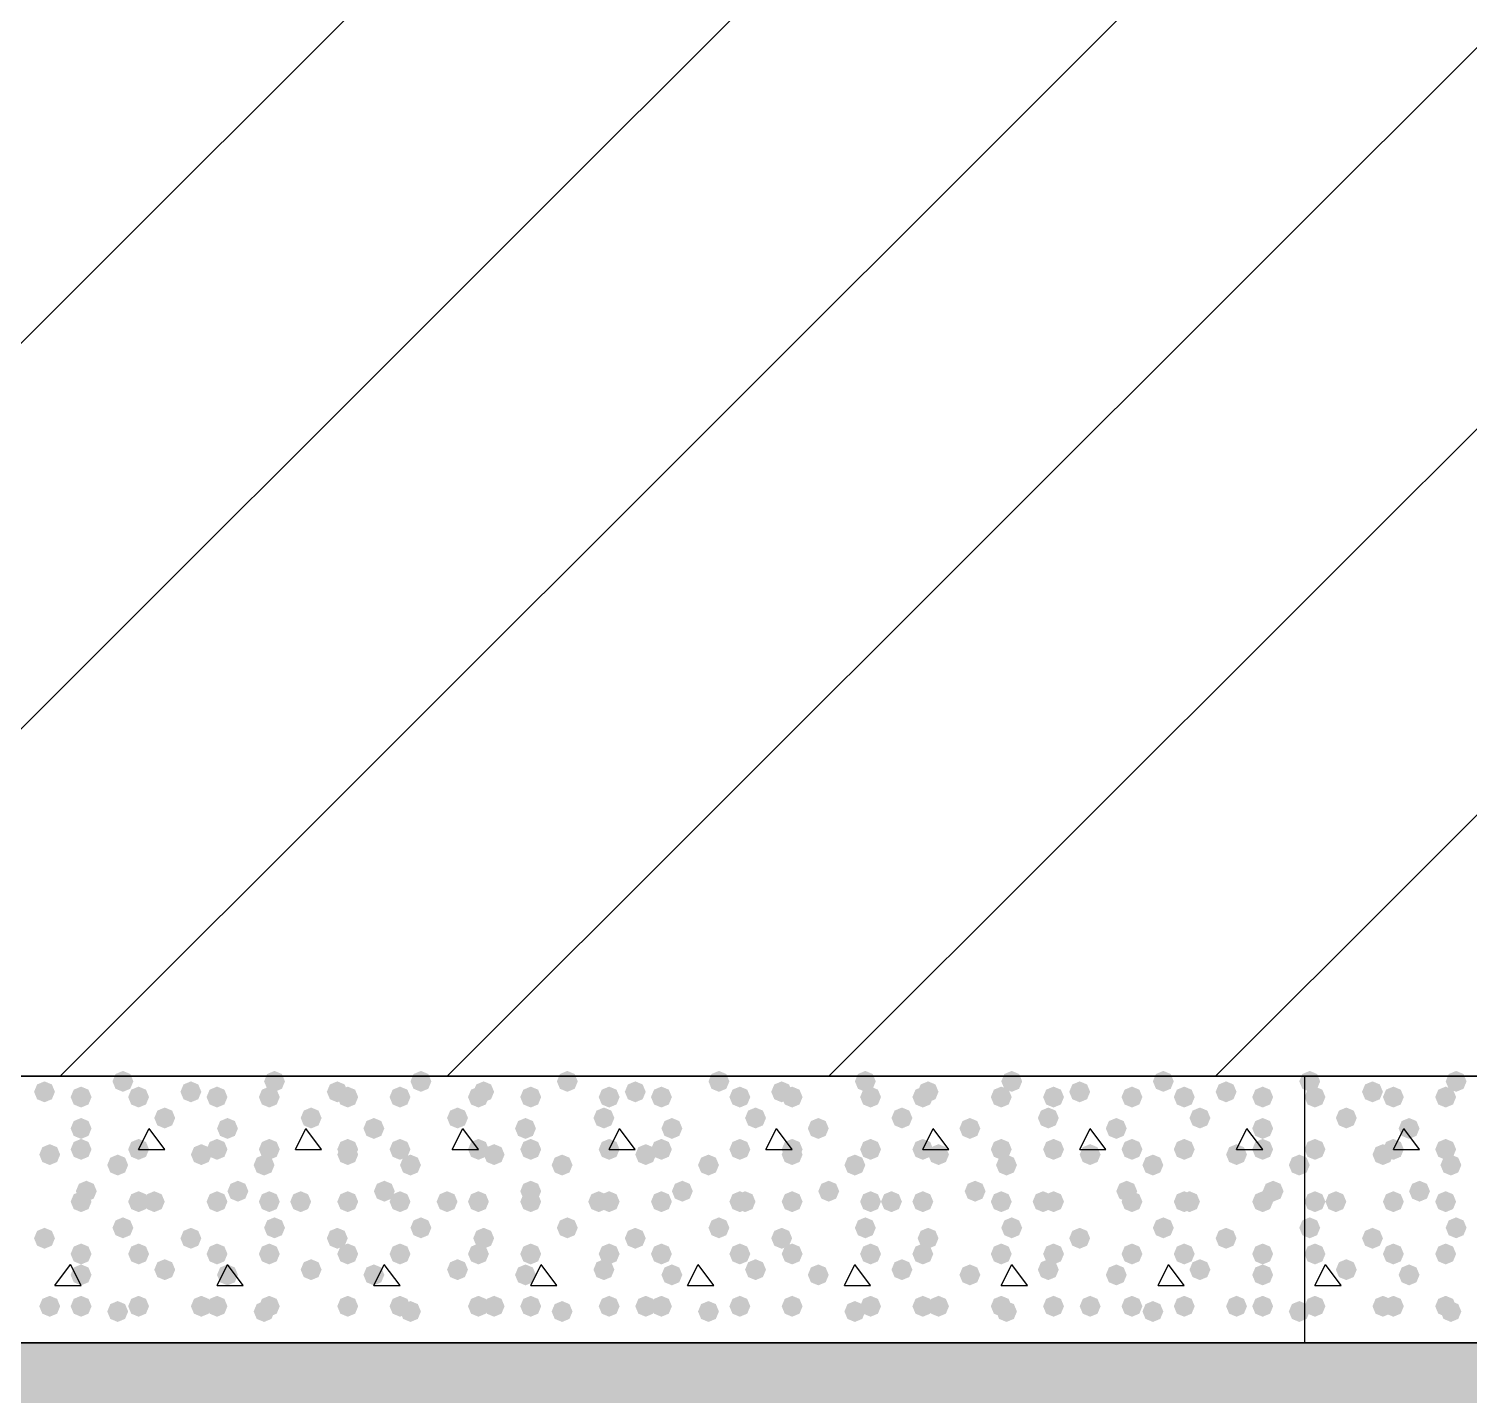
# Model space of a CAD drawing. Header units: millimetres. Extents: x 0 to 420, y 0 to 297.
# Drawn here: x 183.51 to 195.18, y 177.5 to 188.56 of the extents above; entities that cross this region are included whole.
import ezdxf

# ---------------------------------------------------------------- set-up
doc = ezdxf.new("R2010")
doc.units = ezdxf.units.MM
doc.layers.get('0').update_dxf_attribs({"linetype": 'CONTINUOUS'})

msp = doc.modelspace()

# ---------------------------------------------------------------- hatches: boundary and pattern name
at = {"true_color": 0x000008}
for points in [[(184.361667, 180.043667), (184.336796, 179.983871), (184.277, 179.959), (184.217204, 179.983871), (184.192333, 180.043667), (184.217204, 180.103462), (184.277, 180.128333), (184.336796, 180.103463)], [(185.589333, 180.043667), (185.564462, 179.983871), (185.504667, 179.959), (185.444871, 179.983871), (185.42, 180.043667), (185.444871, 180.103462), (185.504667, 180.128333), (185.564462, 180.103463)], [(186.774667, 180.043667), (186.749796, 179.983871), (186.69, 179.959), (186.630204, 179.983871), (186.605333, 180.043667), (186.630204, 180.103462), (186.69, 180.128333), (186.749796, 180.103463)], [(187.96, 180.043667), (187.935129, 179.983871), (187.875333, 179.959), (187.815538, 179.983871), (187.790667, 180.043667), (187.815537, 180.103462), (187.875333, 180.128333), (187.935129, 180.103463)], [(189.187667, 180.043667), (189.162796, 179.983871), (189.103, 179.959), (189.043204, 179.983871), (189.018333, 180.043667), (189.043204, 180.103462), (189.103, 180.128333), (189.162796, 180.103463)], [(190.373, 180.043667), (190.348129, 179.983871), (190.288333, 179.959), (190.228538, 179.983871), (190.203667, 180.043667), (190.228537, 180.103462), (190.288333, 180.128333), (190.348129, 180.103463)], [(191.558333, 180.043667), (191.533462, 179.983871), (191.473667, 179.959), (191.413871, 179.983871), (191.389, 180.043667), (191.413871, 180.103462), (191.473667, 180.128333), (191.533462, 180.103463)], [(192.786, 180.043667), (192.761129, 179.983871), (192.701333, 179.959), (192.641538, 179.983871), (192.616667, 180.043667), (192.641537, 180.103462), (192.701333, 180.128333), (192.761129, 180.103463)], [(183.726667, 179.959), (183.701796, 179.899204), (183.642, 179.874333), (183.582204, 179.899204), (183.557333, 179.959), (183.582204, 180.018796), (183.642, 180.043667), (183.701796, 180.018796)], [(184.023, 179.916667), (183.998129, 179.856871), (183.938333, 179.832), (183.878537, 179.856871), (183.853667, 179.916667), (183.878537, 179.976462), (183.938333, 180.001333), (183.998129, 179.976463)], [(184.488667, 179.916667), (184.463796, 179.856871), (184.404, 179.832), (184.344204, 179.856871), (184.319333, 179.916667), (184.344204, 179.976462), (184.404, 180.001333), (184.463796, 179.976463)], [(184.912, 179.959), (184.887129, 179.899204), (184.827333, 179.874333), (184.767538, 179.899204), (184.742667, 179.959), (184.767537, 180.018796), (184.827333, 180.043667), (184.887129, 180.018796)], [(185.123667, 179.916667), (185.098796, 179.856871), (185.039, 179.832), (184.979204, 179.856871), (184.954333, 179.916667), (184.979204, 179.976462), (185.039, 180.001333), (185.098796, 179.976463)], [(185.547, 179.916667), (185.522129, 179.856871), (185.462333, 179.832), (185.402537, 179.856871), (185.377667, 179.916667), (185.402537, 179.976462), (185.462333, 180.001333), (185.522129, 179.976463)], [(186.097333, 179.959), (186.072462, 179.899204), (186.012667, 179.874333), (185.952871, 179.899204), (185.928, 179.959), (185.952871, 180.018796), (186.012667, 180.043667), (186.072462, 180.018796)], [(186.182, 179.916667), (186.157129, 179.856871), (186.097333, 179.832), (186.037537, 179.856871), (186.012667, 179.916667), (186.037537, 179.976462), (186.097333, 180.001333), (186.157129, 179.976463)], [(186.605333, 179.916667), (186.580462, 179.856871), (186.520667, 179.832), (186.460871, 179.856871), (186.436, 179.916667), (186.460871, 179.976462), (186.520667, 180.001333), (186.580462, 179.976463)], [(187.240333, 179.916667), (187.215462, 179.856871), (187.155667, 179.832), (187.095871, 179.856871), (187.071, 179.916667), (187.095871, 179.976462), (187.155667, 180.001333), (187.215462, 179.976463)], [(187.282667, 179.959), (187.257796, 179.899204), (187.198, 179.874333), (187.138204, 179.899204), (187.113333, 179.959), (187.138204, 180.018796), (187.198, 180.043667), (187.257796, 180.018796)], [(187.663667, 179.916667), (187.638796, 179.856871), (187.579, 179.832), (187.519204, 179.856871), (187.494333, 179.916667), (187.519204, 179.976462), (187.579, 180.001333), (187.638796, 179.976463)], [(188.298667, 179.916667), (188.273796, 179.856871), (188.214, 179.832), (188.154204, 179.856871), (188.129333, 179.916667), (188.154204, 179.976462), (188.214, 180.001333), (188.273796, 179.976463)], [(188.510333, 179.959), (188.485462, 179.899204), (188.425667, 179.874333), (188.365871, 179.899204), (188.341, 179.959), (188.365871, 180.018796), (188.425667, 180.043667), (188.485462, 180.018796)], [(188.722, 179.916667), (188.697129, 179.856871), (188.637333, 179.832), (188.577538, 179.856871), (188.552667, 179.916667), (188.577537, 179.976462), (188.637333, 180.001333), (188.697129, 179.976463)], [(189.357, 179.916667), (189.332129, 179.856871), (189.272333, 179.832), (189.212538, 179.856871), (189.187667, 179.916667), (189.212537, 179.976462), (189.272333, 180.001333), (189.332129, 179.976463)], [(189.695667, 179.959), (189.670796, 179.899204), (189.611, 179.874333), (189.551204, 179.899204), (189.526333, 179.959), (189.551204, 180.018796), (189.611, 180.043667), (189.670796, 180.018796)], [(189.780333, 179.916667), (189.755462, 179.856871), (189.695667, 179.832), (189.635871, 179.856871), (189.611, 179.916667), (189.635871, 179.976462), (189.695667, 180.001333), (189.755462, 179.976463)], [(190.415333, 179.916667), (190.390462, 179.856871), (190.330667, 179.832), (190.270871, 179.856871), (190.246, 179.916667), (190.270871, 179.976462), (190.330667, 180.001333), (190.390462, 179.976463)], [(190.838667, 179.916667), (190.813796, 179.856871), (190.754, 179.832), (190.694204, 179.856871), (190.669333, 179.916667), (190.694204, 179.976462), (190.754, 180.001333), (190.813796, 179.976463)], [(190.881, 179.959), (190.856129, 179.899204), (190.796333, 179.874333), (190.736538, 179.899204), (190.711667, 179.959), (190.736537, 180.018796), (190.796333, 180.043667), (190.856129, 180.018796)], [(191.473667, 179.916667), (191.448796, 179.856871), (191.389, 179.832), (191.329204, 179.856871), (191.304333, 179.916667), (191.329204, 179.976462), (191.389, 180.001333), (191.448796, 179.976463)], [(191.897, 179.916667), (191.872129, 179.856871), (191.812333, 179.832), (191.752537, 179.856871), (191.727667, 179.916667), (191.752537, 179.976462), (191.812333, 180.001333), (191.872129, 179.976463)], [(192.108667, 179.959), (192.083796, 179.899204), (192.024, 179.874333), (191.964204, 179.899204), (191.939333, 179.959), (191.964204, 180.018796), (192.024, 180.043667), (192.083796, 180.018796)], [(192.532, 179.916667), (192.507129, 179.856871), (192.447333, 179.832), (192.387538, 179.856871), (192.362667, 179.916667), (192.387537, 179.976462), (192.447333, 180.001333), (192.507129, 179.976463)], [(192.955333, 179.916667), (192.930462, 179.856871), (192.870667, 179.832), (192.810871, 179.856871), (192.786, 179.916667), (192.810871, 179.976462), (192.870667, 180.001333), (192.930462, 179.976463)], [(193.294, 179.959), (193.269129, 179.899204), (193.209333, 179.874333), (193.149538, 179.899204), (193.124667, 179.959), (193.149537, 180.018796), (193.209333, 180.043667), (193.269129, 180.018796)], [(193.590333, 179.916667), (193.565462, 179.856871), (193.505667, 179.832), (193.445871, 179.856871), (193.421, 179.916667), (193.445871, 179.976462), (193.505667, 180.001333), (193.565462, 179.976463)], [(184.023, 179.662667), (183.998129, 179.602871), (183.938333, 179.578), (183.878537, 179.602871), (183.853667, 179.662667), (183.878537, 179.722462), (183.938333, 179.747333), (183.998129, 179.722463)], [(184.700333, 179.747333), (184.675462, 179.687537), (184.615667, 179.662667), (184.555871, 179.687537), (184.531, 179.747333), (184.555871, 179.807129), (184.615667, 179.832), (184.675462, 179.807129)], [(185.208333, 179.662667), (185.183462, 179.602871), (185.123667, 179.578), (185.063871, 179.602871), (185.039, 179.662667), (185.063871, 179.722462), (185.123667, 179.747333), (185.183462, 179.722463)], [(185.885667, 179.747333), (185.860796, 179.687537), (185.801, 179.662667), (185.741204, 179.687537), (185.716333, 179.747333), (185.741204, 179.807129), (185.801, 179.832), (185.860796, 179.807129)], [(186.393667, 179.662667), (186.368796, 179.602871), (186.309, 179.578), (186.249204, 179.602871), (186.224333, 179.662667), (186.249204, 179.722462), (186.309, 179.747333), (186.368796, 179.722463)], [(187.071, 179.747333), (187.046129, 179.687537), (186.986333, 179.662667), (186.926538, 179.687537), (186.901667, 179.747333), (186.926537, 179.807129), (186.986333, 179.832), (187.046129, 179.807129)], [(187.621333, 179.662667), (187.596462, 179.602871), (187.536667, 179.578), (187.476871, 179.602871), (187.452, 179.662667), (187.476871, 179.722462), (187.536667, 179.747333), (187.596462, 179.722463)], [(188.256333, 179.747333), (188.231462, 179.687537), (188.171667, 179.662667), (188.111871, 179.687537), (188.087, 179.747333), (188.111871, 179.807129), (188.171667, 179.832), (188.231462, 179.807129)], [(188.806667, 179.662667), (188.781796, 179.602871), (188.722, 179.578), (188.662204, 179.602871), (188.637333, 179.662667), (188.662204, 179.722462), (188.722, 179.747333), (188.781796, 179.722463)], [(189.484, 179.747333), (189.459129, 179.687537), (189.399333, 179.662667), (189.339538, 179.687537), (189.314667, 179.747333), (189.339537, 179.807129), (189.399333, 179.832), (189.459129, 179.807129)], [(189.992, 179.662667), (189.967129, 179.602871), (189.907333, 179.578), (189.847537, 179.602871), (189.822667, 179.662667), (189.847537, 179.722462), (189.907333, 179.747333), (189.967129, 179.722463)], [(190.669333, 179.747333), (190.644463, 179.687537), (190.584667, 179.662667), (190.524871, 179.687537), (190.5, 179.747333), (190.524871, 179.807129), (190.584667, 179.832), (190.644462, 179.807129)], [(191.219667, 179.662667), (191.194796, 179.602871), (191.135, 179.578), (191.075204, 179.602871), (191.050333, 179.662667), (191.075204, 179.722462), (191.135, 179.747333), (191.194796, 179.722463)], [(191.854667, 179.747333), (191.829796, 179.687537), (191.77, 179.662667), (191.710204, 179.687537), (191.685333, 179.747333), (191.710204, 179.807129), (191.77, 179.832), (191.829796, 179.807129)], [(192.405, 179.662667), (192.380129, 179.602871), (192.320333, 179.578), (192.260538, 179.602871), (192.235667, 179.662667), (192.260537, 179.722462), (192.320333, 179.747333), (192.380129, 179.722463)], [(193.082333, 179.747333), (193.057462, 179.687537), (192.997667, 179.662667), (192.937871, 179.687537), (192.913, 179.747333), (192.937871, 179.807129), (192.997667, 179.832), (193.057462, 179.807129)], [(193.590333, 179.662667), (193.565462, 179.602871), (193.505667, 179.578), (193.445871, 179.602871), (193.421, 179.662667), (193.445871, 179.722462), (193.505667, 179.747333), (193.565462, 179.722463)], [(183.769, 179.451), (183.744129, 179.391204), (183.684333, 179.366333), (183.624538, 179.391204), (183.599667, 179.451), (183.624537, 179.510796), (183.684333, 179.535667), (183.744129, 179.510796)], [(184.023, 179.493333), (183.998129, 179.433538), (183.938333, 179.408667), (183.878537, 179.433538), (183.853667, 179.493333), (183.878537, 179.553129), (183.938333, 179.578), (183.998129, 179.553129)], [(184.488667, 179.493333), (184.463796, 179.433538), (184.404, 179.408667), (184.344204, 179.433538), (184.319333, 179.493333), (184.344204, 179.553129), (184.404, 179.578), (184.463796, 179.553129)], [(184.996667, 179.451), (184.971796, 179.391204), (184.912, 179.366333), (184.852204, 179.391204), (184.827333, 179.451), (184.852204, 179.510796), (184.912, 179.535667), (184.971796, 179.510796)], [(185.123667, 179.493333), (185.098796, 179.433538), (185.039, 179.408667), (184.979204, 179.433538), (184.954333, 179.493333), (184.979204, 179.553129), (185.039, 179.578), (185.098796, 179.553129)], [(185.547, 179.493333), (185.522129, 179.433538), (185.462333, 179.408667), (185.402537, 179.433538), (185.377667, 179.493333), (185.402537, 179.553129), (185.462333, 179.578), (185.522129, 179.553129)], [(186.182, 179.493333), (186.157129, 179.433538), (186.097333, 179.408667), (186.037537, 179.433538), (186.012667, 179.493333), (186.037537, 179.553129), (186.097333, 179.578), (186.157129, 179.553129)], [(186.182, 179.451), (186.157129, 179.391204), (186.097333, 179.366333), (186.037537, 179.391204), (186.012667, 179.451), (186.037537, 179.510796), (186.097333, 179.535667), (186.157129, 179.510796)], [(186.605333, 179.493333), (186.580462, 179.433538), (186.520667, 179.408667), (186.460871, 179.433538), (186.436, 179.493333), (186.460871, 179.553129), (186.520667, 179.578), (186.580462, 179.553129)], [(187.240333, 179.493333), (187.215462, 179.433538), (187.155667, 179.408667), (187.095871, 179.433538), (187.071, 179.493333), (187.095871, 179.553129), (187.155667, 179.578), (187.215462, 179.553129)], [(187.367333, 179.451), (187.342462, 179.391204), (187.282667, 179.366333), (187.222871, 179.391204), (187.198, 179.451), (187.222871, 179.510796), (187.282667, 179.535667), (187.342462, 179.510796)], [(187.663667, 179.493333), (187.638796, 179.433538), (187.579, 179.408667), (187.519204, 179.433538), (187.494333, 179.493333), (187.519204, 179.553129), (187.579, 179.578), (187.638796, 179.553129)], [(188.298667, 179.493333), (188.273796, 179.433538), (188.214, 179.408667), (188.154204, 179.433538), (188.129333, 179.493333), (188.154204, 179.553129), (188.214, 179.578), (188.273796, 179.553129)], [(188.595, 179.451), (188.570129, 179.391204), (188.510333, 179.366333), (188.450538, 179.391204), (188.425667, 179.451), (188.450537, 179.510796), (188.510333, 179.535667), (188.570129, 179.510796)], [(188.722, 179.493333), (188.697129, 179.433538), (188.637333, 179.408667), (188.577538, 179.433538), (188.552667, 179.493333), (188.577537, 179.553129), (188.637333, 179.578), (188.697129, 179.553129)], [(189.357, 179.493333), (189.332129, 179.433538), (189.272333, 179.408667), (189.212538, 179.433538), (189.187667, 179.493333), (189.212537, 179.553129), (189.272333, 179.578), (189.332129, 179.553129)], [(189.780333, 179.493333), (189.755462, 179.433538), (189.695667, 179.408667), (189.635871, 179.433538), (189.611, 179.493333), (189.635871, 179.553129), (189.695667, 179.578), (189.755462, 179.553129)], [(189.780333, 179.451), (189.755462, 179.391204), (189.695667, 179.366333), (189.635871, 179.391204), (189.611, 179.451), (189.635871, 179.510796), (189.695667, 179.535667), (189.755462, 179.510796)], [(190.415333, 179.493333), (190.390462, 179.433538), (190.330667, 179.408667), (190.270871, 179.433538), (190.246, 179.493333), (190.270871, 179.553129), (190.330667, 179.578), (190.390462, 179.553129)], [(190.838667, 179.493333), (190.813796, 179.433538), (190.754, 179.408667), (190.694204, 179.433538), (190.669333, 179.493333), (190.694204, 179.553129), (190.754, 179.578), (190.813796, 179.553129)], [(190.965667, 179.451), (190.940796, 179.391204), (190.881, 179.366333), (190.821204, 179.391204), (190.796333, 179.451), (190.821204, 179.510796), (190.881, 179.535667), (190.940796, 179.510796)], [(191.473667, 179.493333), (191.448796, 179.433538), (191.389, 179.408667), (191.329204, 179.433538), (191.304333, 179.493333), (191.329204, 179.553129), (191.389, 179.578), (191.448796, 179.553129)], [(191.897, 179.493333), (191.872129, 179.433538), (191.812333, 179.408667), (191.752537, 179.433538), (191.727667, 179.493333), (191.752537, 179.553129), (191.812333, 179.578), (191.872129, 179.553129)], [(192.193333, 179.451), (192.168462, 179.391204), (192.108667, 179.366333), (192.048871, 179.391204), (192.024, 179.451), (192.048871, 179.510796), (192.108667, 179.535667), (192.168462, 179.510796)], [(192.532, 179.493333), (192.507129, 179.433538), (192.447333, 179.408667), (192.387538, 179.433538), (192.362667, 179.493333), (192.387537, 179.553129), (192.447333, 179.578), (192.507129, 179.553129)], [(192.955333, 179.493333), (192.930462, 179.433538), (192.870667, 179.408667), (192.810871, 179.433538), (192.786, 179.493333), (192.810871, 179.553129), (192.870667, 179.578), (192.930462, 179.553129)], [(193.378667, 179.451), (193.353796, 179.391204), (193.294, 179.366333), (193.234204, 179.391204), (193.209333, 179.451), (193.234204, 179.510796), (193.294, 179.535667), (193.353796, 179.510796)], [(193.590333, 179.493333), (193.565462, 179.433538), (193.505667, 179.408667), (193.445871, 179.433538), (193.421, 179.493333), (193.445871, 179.553129), (193.505667, 179.578), (193.565462, 179.553129)], [(184.319333, 179.366333), (184.294463, 179.306537), (184.234667, 179.281667), (184.174871, 179.306537), (184.15, 179.366333), (184.174871, 179.426129), (184.234667, 179.451), (184.294462, 179.426129)], [(185.504667, 179.366333), (185.479796, 179.306537), (185.42, 179.281667), (185.360204, 179.306537), (185.335333, 179.366333), (185.360204, 179.426129), (185.42, 179.451), (185.479796, 179.426129)], [(186.69, 179.366333), (186.665129, 179.306537), (186.605333, 179.281667), (186.545538, 179.306537), (186.520667, 179.366333), (186.545537, 179.426129), (186.605333, 179.451), (186.665129, 179.426129)], [(187.917667, 179.366333), (187.892796, 179.306537), (187.833, 179.281667), (187.773204, 179.306537), (187.748333, 179.366333), (187.773204, 179.426129), (187.833, 179.451), (187.892796, 179.426129)], [(189.103, 179.366333), (189.078129, 179.306537), (189.018333, 179.281667), (188.958538, 179.306537), (188.933667, 179.366333), (188.958537, 179.426129), (189.018333, 179.451), (189.078129, 179.426129)], [(190.288333, 179.366333), (190.263463, 179.306537), (190.203667, 179.281667), (190.143871, 179.306537), (190.119, 179.366333), (190.143871, 179.426129), (190.203667, 179.451), (190.263462, 179.426129)], [(191.516, 179.366333), (191.491129, 179.306537), (191.431333, 179.281667), (191.371538, 179.306537), (191.346667, 179.366333), (191.371537, 179.426129), (191.431333, 179.451), (191.491129, 179.426129)], [(192.701333, 179.366333), (192.676462, 179.306537), (192.616667, 179.281667), (192.556871, 179.306537), (192.532, 179.366333), (192.556871, 179.426129), (192.616667, 179.451), (192.676462, 179.426129)], [(193.886667, 179.366333), (193.861796, 179.306537), (193.802, 179.281667), (193.742204, 179.306537), (193.717333, 179.366333), (193.742204, 179.426129), (193.802, 179.451), (193.861796, 179.426129)], [(184.023, 179.07), (183.998129, 179.010204), (183.938333, 178.985333), (183.878537, 179.010204), (183.853667, 179.07), (183.878537, 179.129796), (183.938333, 179.154667), (183.998129, 179.129796)], [(184.065333, 179.154667), (184.040462, 179.094871), (183.980667, 179.07), (183.920871, 179.094871), (183.896, 179.154667), (183.920871, 179.214462), (183.980667, 179.239333), (184.040462, 179.214463)], [(184.488667, 179.07), (184.463796, 179.010204), (184.404, 178.985333), (184.344204, 179.010204), (184.319333, 179.07), (184.344204, 179.129796), (184.404, 179.154667), (184.463796, 179.129796)], [(184.615667, 179.07), (184.590796, 179.010204), (184.531, 178.985333), (184.471204, 179.010204), (184.446333, 179.07), (184.471204, 179.129796), (184.531, 179.154667), (184.590796, 179.129796)], [(185.123667, 179.07), (185.098796, 179.010204), (185.039, 178.985333), (184.979204, 179.010204), (184.954333, 179.07), (184.979204, 179.129796), (185.039, 179.154667), (185.098796, 179.129796)], [(185.293, 179.154667), (185.268129, 179.094871), (185.208333, 179.07), (185.148538, 179.094871), (185.123667, 179.154667), (185.148537, 179.214462), (185.208333, 179.239333), (185.268129, 179.214463)], [(185.547, 179.07), (185.522129, 179.010204), (185.462333, 178.985333), (185.402537, 179.010204), (185.377667, 179.07), (185.402537, 179.129796), (185.462333, 179.154667), (185.522129, 179.129796)], [(185.801, 179.07), (185.776129, 179.010204), (185.716333, 178.985333), (185.656538, 179.010204), (185.631667, 179.07), (185.656537, 179.129796), (185.716333, 179.154667), (185.776129, 179.129796)], [(186.182, 179.07), (186.157129, 179.010204), (186.097333, 178.985333), (186.037537, 179.010204), (186.012667, 179.07), (186.037537, 179.129796), (186.097333, 179.154667), (186.157129, 179.129796)], [(186.478333, 179.154667), (186.453463, 179.094871), (186.393667, 179.07), (186.333871, 179.094871), (186.309, 179.154667), (186.333871, 179.214462), (186.393667, 179.239333), (186.453462, 179.214463)], [(186.605333, 179.07), (186.580462, 179.010204), (186.520667, 178.985333), (186.460871, 179.010204), (186.436, 179.07), (186.460871, 179.129796), (186.520667, 179.154667), (186.580462, 179.129796)], [(186.986333, 179.07), (186.961462, 179.010204), (186.901667, 178.985333), (186.841871, 179.010204), (186.817, 179.07), (186.841871, 179.129796), (186.901667, 179.154667), (186.961462, 179.129796)], [(187.240333, 179.07), (187.215462, 179.010204), (187.155667, 178.985333), (187.095871, 179.010204), (187.071, 179.07), (187.095871, 179.129796), (187.155667, 179.154667), (187.215462, 179.129796)], [(187.663667, 179.154667), (187.638796, 179.094871), (187.579, 179.07), (187.519204, 179.094871), (187.494333, 179.154667), (187.519204, 179.214462), (187.579, 179.239333), (187.638796, 179.214463)], [(187.663667, 179.07), (187.638796, 179.010204), (187.579, 178.985333), (187.519204, 179.010204), (187.494333, 179.07), (187.519204, 179.129796), (187.579, 179.154667), (187.638796, 179.129796)], [(188.214, 179.07), (188.189129, 179.010204), (188.129333, 178.985333), (188.069538, 179.010204), (188.044667, 179.07), (188.069537, 179.129796), (188.129333, 179.154667), (188.189129, 179.129796)], [(188.298667, 179.07), (188.273796, 179.010204), (188.214, 178.985333), (188.154204, 179.010204), (188.129333, 179.07), (188.154204, 179.129796), (188.214, 179.154667), (188.273796, 179.129796)], [(188.722, 179.07), (188.697129, 179.010204), (188.637333, 178.985333), (188.577538, 179.010204), (188.552667, 179.07), (188.577537, 179.129796), (188.637333, 179.154667), (188.697129, 179.129796)], [(188.891333, 179.154667), (188.866462, 179.094871), (188.806667, 179.07), (188.746871, 179.094871), (188.722, 179.154667), (188.746871, 179.214462), (188.806667, 179.239333), (188.866462, 179.214463)], [(189.357, 179.07), (189.332129, 179.010204), (189.272333, 178.985333), (189.212538, 179.010204), (189.187667, 179.07), (189.212537, 179.129796), (189.272333, 179.154667), (189.332129, 179.129796)], [(189.399333, 179.07), (189.374462, 179.010204), (189.314667, 178.985333), (189.254871, 179.010204), (189.23, 179.07), (189.254871, 179.129796), (189.314667, 179.154667), (189.374462, 179.129796)], [(189.780333, 179.07), (189.755462, 179.010204), (189.695667, 178.985333), (189.635871, 179.010204), (189.611, 179.07), (189.635871, 179.129796), (189.695667, 179.154667), (189.755462, 179.129796)], [(190.076667, 179.154667), (190.051796, 179.094871), (189.992, 179.07), (189.932204, 179.094871), (189.907333, 179.154667), (189.932204, 179.214462), (189.992, 179.239333), (190.051796, 179.214463)], [(190.415333, 179.07), (190.390462, 179.010204), (190.330667, 178.985333), (190.270871, 179.010204), (190.246, 179.07), (190.270871, 179.129796), (190.330667, 179.154667), (190.390462, 179.129796)], [(190.584667, 179.07), (190.559796, 179.010204), (190.5, 178.985333), (190.440204, 179.010204), (190.415333, 179.07), (190.440204, 179.129796), (190.5, 179.154667), (190.559796, 179.129796)], [(190.838667, 179.07), (190.813796, 179.010204), (190.754, 178.985333), (190.694204, 179.010204), (190.669333, 179.07), (190.694204, 179.129796), (190.754, 179.154667), (190.813796, 179.129796)], [(191.262, 179.154667), (191.237129, 179.094871), (191.177333, 179.07), (191.117538, 179.094871), (191.092667, 179.154667), (191.117537, 179.214462), (191.177333, 179.239333), (191.237129, 179.214463)], [(191.473667, 179.07), (191.448796, 179.010204), (191.389, 178.985333), (191.329204, 179.010204), (191.304333, 179.07), (191.329204, 179.129796), (191.389, 179.154667), (191.448796, 179.129796)], [(191.812333, 179.07), (191.787463, 179.010204), (191.727667, 178.985333), (191.667871, 179.010204), (191.643, 179.07), (191.667871, 179.129796), (191.727667, 179.154667), (191.787462, 179.129796)], [(191.897, 179.07), (191.872129, 179.010204), (191.812333, 178.985333), (191.752537, 179.010204), (191.727667, 179.07), (191.752537, 179.129796), (191.812333, 179.154667), (191.872129, 179.129796)], [(192.489667, 179.154667), (192.464796, 179.094871), (192.405, 179.07), (192.345204, 179.094871), (192.320333, 179.154667), (192.345204, 179.214462), (192.405, 179.239333), (192.464796, 179.214463)], [(192.532, 179.07), (192.507129, 179.010204), (192.447333, 178.985333), (192.387538, 179.010204), (192.362667, 179.07), (192.387537, 179.129796), (192.447333, 179.154667), (192.507129, 179.129796)], [(192.955333, 179.07), (192.930462, 179.010204), (192.870667, 178.985333), (192.810871, 179.010204), (192.786, 179.07), (192.810871, 179.129796), (192.870667, 179.154667), (192.930462, 179.129796)], [(192.997667, 179.07), (192.972796, 179.010204), (192.913, 178.985333), (192.853204, 179.010204), (192.828333, 179.07), (192.853204, 179.129796), (192.913, 179.154667), (192.972796, 179.129796)], [(193.590333, 179.07), (193.565462, 179.010204), (193.505667, 178.985333), (193.445871, 179.010204), (193.421, 179.07), (193.445871, 179.129796), (193.505667, 179.154667), (193.565462, 179.129796)], [(193.675, 179.154667), (193.650129, 179.094871), (193.590333, 179.07), (193.530538, 179.094871), (193.505667, 179.154667), (193.530537, 179.214462), (193.590333, 179.239333), (193.650129, 179.214463)], [(184.361667, 178.858333), (184.336796, 178.798537), (184.277, 178.773667), (184.217204, 178.798537), (184.192333, 178.858333), (184.217204, 178.918129), (184.277, 178.943), (184.336796, 178.918129)], [(185.589333, 178.858333), (185.564462, 178.798537), (185.504667, 178.773667), (185.444871, 178.798537), (185.42, 178.858333), (185.444871, 178.918129), (185.504667, 178.943), (185.564462, 178.918129)], [(186.774667, 178.858333), (186.749796, 178.798537), (186.69, 178.773667), (186.630204, 178.798537), (186.605333, 178.858333), (186.630204, 178.918129), (186.69, 178.943), (186.749796, 178.918129)], [(187.96, 178.858333), (187.935129, 178.798537), (187.875333, 178.773667), (187.815538, 178.798537), (187.790667, 178.858333), (187.815537, 178.918129), (187.875333, 178.943), (187.935129, 178.918129)], [(189.187667, 178.858333), (189.162796, 178.798537), (189.103, 178.773667), (189.043204, 178.798537), (189.018333, 178.858333), (189.043204, 178.918129), (189.103, 178.943), (189.162796, 178.918129)], [(190.373, 178.858333), (190.348129, 178.798537), (190.288333, 178.773667), (190.228538, 178.798537), (190.203667, 178.858333), (190.228537, 178.918129), (190.288333, 178.943), (190.348129, 178.918129)], [(191.558333, 178.858333), (191.533462, 178.798537), (191.473667, 178.773667), (191.413871, 178.798537), (191.389, 178.858333), (191.413871, 178.918129), (191.473667, 178.943), (191.533462, 178.918129)], [(192.786, 178.858333), (192.761129, 178.798537), (192.701333, 178.773667), (192.641538, 178.798537), (192.616667, 178.858333), (192.641537, 178.918129), (192.701333, 178.943), (192.761129, 178.918129)], [(183.726667, 178.773667), (183.701796, 178.713871), (183.642, 178.689), (183.582204, 178.713871), (183.557333, 178.773667), (183.582204, 178.833462), (183.642, 178.858333), (183.701796, 178.833463)], [(184.912, 178.773667), (184.887129, 178.713871), (184.827333, 178.689), (184.767538, 178.713871), (184.742667, 178.773667), (184.767537, 178.833462), (184.827333, 178.858333), (184.887129, 178.833463)], [(186.097333, 178.773667), (186.072462, 178.713871), (186.012667, 178.689), (185.952871, 178.713871), (185.928, 178.773667), (185.952871, 178.833462), (186.012667, 178.858333), (186.072462, 178.833463)], [(187.282667, 178.773667), (187.257796, 178.713871), (187.198, 178.689), (187.138204, 178.713871), (187.113333, 178.773667), (187.138204, 178.833462), (187.198, 178.858333), (187.257796, 178.833463)], [(188.510333, 178.773667), (188.485462, 178.713871), (188.425667, 178.689), (188.365871, 178.713871), (188.341, 178.773667), (188.365871, 178.833462), (188.425667, 178.858333), (188.485462, 178.833463)], [(189.695667, 178.773667), (189.670796, 178.713871), (189.611, 178.689), (189.551204, 178.713871), (189.526333, 178.773667), (189.551204, 178.833462), (189.611, 178.858333), (189.670796, 178.833463)], [(190.881, 178.773667), (190.856129, 178.713871), (190.796333, 178.689), (190.736538, 178.713871), (190.711667, 178.773667), (190.736537, 178.833462), (190.796333, 178.858333), (190.856129, 178.833463)], [(192.108667, 178.773667), (192.083796, 178.713871), (192.024, 178.689), (191.964204, 178.713871), (191.939333, 178.773667), (191.964204, 178.833462), (192.024, 178.858333), (192.083796, 178.833463)], [(193.294, 178.773667), (193.269129, 178.713871), (193.209333, 178.689), (193.149538, 178.713871), (193.124667, 178.773667), (193.149537, 178.833462), (193.209333, 178.858333), (193.269129, 178.833463)], [(184.023, 178.646667), (183.998129, 178.586871), (183.938333, 178.562), (183.878537, 178.586871), (183.853667, 178.646667), (183.878537, 178.706462), (183.938333, 178.731333), (183.998129, 178.706463)], [(184.488667, 178.646667), (184.463796, 178.586871), (184.404, 178.562), (184.344204, 178.586871), (184.319333, 178.646667), (184.344204, 178.706462), (184.404, 178.731333), (184.463796, 178.706463)], [(185.123667, 178.646667), (185.098796, 178.586871), (185.039, 178.562), (184.979204, 178.586871), (184.954333, 178.646667), (184.979204, 178.706462), (185.039, 178.731333), (185.098796, 178.706463)], [(185.547, 178.646667), (185.522129, 178.586871), (185.462333, 178.562), (185.402537, 178.586871), (185.377667, 178.646667), (185.402537, 178.706462), (185.462333, 178.731333), (185.522129, 178.706463)], [(186.182, 178.646667), (186.157129, 178.586871), (186.097333, 178.562), (186.037537, 178.586871), (186.012667, 178.646667), (186.037537, 178.706462), (186.097333, 178.731333), (186.157129, 178.706463)], [(186.605333, 178.646667), (186.580462, 178.586871), (186.520667, 178.562), (186.460871, 178.586871), (186.436, 178.646667), (186.460871, 178.706462), (186.520667, 178.731333), (186.580462, 178.706463)], [(187.240333, 178.646667), (187.215462, 178.586871), (187.155667, 178.562), (187.095871, 178.586871), (187.071, 178.646667), (187.095871, 178.706462), (187.155667, 178.731333), (187.215462, 178.706463)], [(187.663667, 178.646667), (187.638796, 178.586871), (187.579, 178.562), (187.519204, 178.586871), (187.494333, 178.646667), (187.519204, 178.706462), (187.579, 178.731333), (187.638796, 178.706463)], [(188.298667, 178.646667), (188.273796, 178.586871), (188.214, 178.562), (188.154204, 178.586871), (188.129333, 178.646667), (188.154204, 178.706462), (188.214, 178.731333), (188.273796, 178.706463)], [(188.722, 178.646667), (188.697129, 178.586871), (188.637333, 178.562), (188.577538, 178.586871), (188.552667, 178.646667), (188.577537, 178.706462), (188.637333, 178.731333), (188.697129, 178.706463)], [(189.357, 178.646667), (189.332129, 178.586871), (189.272333, 178.562), (189.212538, 178.586871), (189.187667, 178.646667), (189.212537, 178.706462), (189.272333, 178.731333), (189.332129, 178.706463)], [(189.780333, 178.646667), (189.755462, 178.586871), (189.695667, 178.562), (189.635871, 178.586871), (189.611, 178.646667), (189.635871, 178.706462), (189.695667, 178.731333), (189.755462, 178.706463)], [(190.415333, 178.646667), (190.390462, 178.586871), (190.330667, 178.562), (190.270871, 178.586871), (190.246, 178.646667), (190.270871, 178.706462), (190.330667, 178.731333), (190.390462, 178.706463)], [(190.838667, 178.646667), (190.813796, 178.586871), (190.754, 178.562), (190.694204, 178.586871), (190.669333, 178.646667), (190.694204, 178.706462), (190.754, 178.731333), (190.813796, 178.706463)], [(191.473667, 178.646667), (191.448796, 178.586871), (191.389, 178.562), (191.329204, 178.586871), (191.304333, 178.646667), (191.329204, 178.706462), (191.389, 178.731333), (191.448796, 178.706463)], [(191.897, 178.646667), (191.872129, 178.586871), (191.812333, 178.562), (191.752537, 178.586871), (191.727667, 178.646667), (191.752537, 178.706462), (191.812333, 178.731333), (191.872129, 178.706463)], [(192.532, 178.646667), (192.507129, 178.586871), (192.447333, 178.562), (192.387538, 178.586871), (192.362667, 178.646667), (192.387537, 178.706462), (192.447333, 178.731333), (192.507129, 178.706463)], [(192.955333, 178.646667), (192.930462, 178.586871), (192.870667, 178.562), (192.810871, 178.586871), (192.786, 178.646667), (192.810871, 178.706462), (192.870667, 178.731333), (192.930462, 178.706463)], [(193.590333, 178.646667), (193.565462, 178.586871), (193.505667, 178.562), (193.445871, 178.586871), (193.421, 178.646667), (193.445871, 178.706462), (193.505667, 178.731333), (193.565462, 178.706463)], [(184.023, 178.477333), (183.998129, 178.417537), (183.938333, 178.392667), (183.878537, 178.417537), (183.853667, 178.477333), (183.878537, 178.537129), (183.938333, 178.562), (183.998129, 178.537129)], [(184.700333, 178.519667), (184.675462, 178.459871), (184.615667, 178.435), (184.555871, 178.459871), (184.531, 178.519667), (184.555871, 178.579462), (184.615667, 178.604333), (184.675462, 178.579463)], [(185.208333, 178.477333), (185.183462, 178.417537), (185.123667, 178.392667), (185.063871, 178.417537), (185.039, 178.477333), (185.063871, 178.537129), (185.123667, 178.562), (185.183462, 178.537129)], [(185.885667, 178.519667), (185.860796, 178.459871), (185.801, 178.435), (185.741204, 178.459871), (185.716333, 178.519667), (185.741204, 178.579462), (185.801, 178.604333), (185.860796, 178.579463)], [(186.393667, 178.477333), (186.368796, 178.417537), (186.309, 178.392667), (186.249204, 178.417537), (186.224333, 178.477333), (186.249204, 178.537129), (186.309, 178.562), (186.368796, 178.537129)], [(187.071, 178.519667), (187.046129, 178.459871), (186.986333, 178.435), (186.926538, 178.459871), (186.901667, 178.519667), (186.926537, 178.579462), (186.986333, 178.604333), (187.046129, 178.579463)], [(187.621333, 178.477333), (187.596462, 178.417537), (187.536667, 178.392667), (187.476871, 178.417537), (187.452, 178.477333), (187.476871, 178.537129), (187.536667, 178.562), (187.596462, 178.537129)], [(188.256333, 178.519667), (188.231462, 178.459871), (188.171667, 178.435), (188.111871, 178.459871), (188.087, 178.519667), (188.111871, 178.579462), (188.171667, 178.604333), (188.231462, 178.579463)], [(188.806667, 178.477333), (188.781796, 178.417537), (188.722, 178.392667), (188.662204, 178.417537), (188.637333, 178.477333), (188.662204, 178.537129), (188.722, 178.562), (188.781796, 178.537129)], [(189.484, 178.519667), (189.459129, 178.459871), (189.399333, 178.435), (189.339538, 178.459871), (189.314667, 178.519667), (189.339537, 178.579462), (189.399333, 178.604333), (189.459129, 178.579463)], [(189.992, 178.477333), (189.967129, 178.417537), (189.907333, 178.392667), (189.847537, 178.417537), (189.822667, 178.477333), (189.847537, 178.537129), (189.907333, 178.562), (189.967129, 178.537129)], [(190.669333, 178.519667), (190.644463, 178.459871), (190.584667, 178.435), (190.524871, 178.459871), (190.5, 178.519667), (190.524871, 178.579462), (190.584667, 178.604333), (190.644462, 178.579463)], [(191.219667, 178.477333), (191.194796, 178.417537), (191.135, 178.392667), (191.075204, 178.417537), (191.050333, 178.477333), (191.075204, 178.537129), (191.135, 178.562), (191.194796, 178.537129)], [(191.854667, 178.519667), (191.829796, 178.459871), (191.77, 178.435), (191.710204, 178.459871), (191.685333, 178.519667), (191.710204, 178.579462), (191.77, 178.604333), (191.829796, 178.579463)], [(192.405, 178.477333), (192.380129, 178.417537), (192.320333, 178.392667), (192.260538, 178.417537), (192.235667, 178.477333), (192.260537, 178.537129), (192.320333, 178.562), (192.380129, 178.537129)], [(193.082333, 178.519667), (193.057462, 178.459871), (192.997667, 178.435), (192.937871, 178.459871), (192.913, 178.519667), (192.937871, 178.579462), (192.997667, 178.604333), (193.057462, 178.579463)], [(193.590333, 178.477333), (193.565462, 178.417537), (193.505667, 178.392667), (193.445871, 178.417537), (193.421, 178.477333), (193.445871, 178.537129), (193.505667, 178.562), (193.565462, 178.537129)], [(183.769, 178.223333), (183.744129, 178.163537), (183.684333, 178.138667), (183.624538, 178.163537), (183.599667, 178.223333), (183.624537, 178.283129), (183.684333, 178.308), (183.744129, 178.283129)], [(184.023, 178.223333), (183.998129, 178.163537), (183.938333, 178.138667), (183.878537, 178.163537), (183.853667, 178.223333), (183.878537, 178.283129), (183.938333, 178.308), (183.998129, 178.283129)], [(184.319333, 178.181), (184.294463, 178.121204), (184.234667, 178.096333), (184.174871, 178.121204), (184.15, 178.181), (184.174871, 178.240796), (184.234667, 178.265667), (184.294462, 178.240796)], [(184.488667, 178.223333), (184.463796, 178.163537), (184.404, 178.138667), (184.344204, 178.163537), (184.319333, 178.223333), (184.344204, 178.283129), (184.404, 178.308), (184.463796, 178.283129)], [(184.996667, 178.223333), (184.971796, 178.163537), (184.912, 178.138667), (184.852204, 178.163537), (184.827333, 178.223333), (184.852204, 178.283129), (184.912, 178.308), (184.971796, 178.283129)], [(185.123667, 178.223333), (185.098796, 178.163537), (185.039, 178.138667), (184.979204, 178.163537), (184.954333, 178.223333), (184.979204, 178.283129), (185.039, 178.308), (185.098796, 178.283129)], [(185.504667, 178.181), (185.479796, 178.121204), (185.42, 178.096333), (185.360204, 178.121204), (185.335333, 178.181), (185.360204, 178.240796), (185.42, 178.265667), (185.479796, 178.240796)], [(185.547, 178.223333), (185.522129, 178.163537), (185.462333, 178.138667), (185.402537, 178.163537), (185.377667, 178.223333), (185.402537, 178.283129), (185.462333, 178.308), (185.522129, 178.283129)], [(186.182, 178.223333), (186.157129, 178.163537), (186.097333, 178.138667), (186.037537, 178.163537), (186.012667, 178.223333), (186.037537, 178.283129), (186.097333, 178.308), (186.157129, 178.283129)], [(186.182, 178.223333), (186.157129, 178.163537), (186.097333, 178.138667), (186.037537, 178.163537), (186.012667, 178.223333), (186.037537, 178.283129), (186.097333, 178.308), (186.157129, 178.283129)], [(186.605333, 178.223333), (186.580462, 178.163537), (186.520667, 178.138667), (186.460871, 178.163537), (186.436, 178.223333), (186.460871, 178.283129), (186.520667, 178.308), (186.580462, 178.283129)], [(186.69, 178.181), (186.665129, 178.121204), (186.605333, 178.096333), (186.545538, 178.121204), (186.520667, 178.181), (186.545537, 178.240796), (186.605333, 178.265667), (186.665129, 178.240796)], [(187.240333, 178.223333), (187.215462, 178.163537), (187.155667, 178.138667), (187.095871, 178.163537), (187.071, 178.223333), (187.095871, 178.283129), (187.155667, 178.308), (187.215462, 178.283129)], [(187.367333, 178.223333), (187.342462, 178.163537), (187.282667, 178.138667), (187.222871, 178.163537), (187.198, 178.223333), (187.222871, 178.283129), (187.282667, 178.308), (187.342462, 178.283129)], [(187.663667, 178.223333), (187.638796, 178.163537), (187.579, 178.138667), (187.519204, 178.163537), (187.494333, 178.223333), (187.519204, 178.283129), (187.579, 178.308), (187.638796, 178.283129)], [(187.917667, 178.181), (187.892796, 178.121204), (187.833, 178.096333), (187.773204, 178.121204), (187.748333, 178.181), (187.773204, 178.240796), (187.833, 178.265667), (187.892796, 178.240796)], [(188.298667, 178.223333), (188.273796, 178.163537), (188.214, 178.138667), (188.154204, 178.163537), (188.129333, 178.223333), (188.154204, 178.283129), (188.214, 178.308), (188.273796, 178.283129)], [(188.595, 178.223333), (188.570129, 178.163537), (188.510333, 178.138667), (188.450538, 178.163537), (188.425667, 178.223333), (188.450537, 178.283129), (188.510333, 178.308), (188.570129, 178.283129)], [(188.722, 178.223333), (188.697129, 178.163537), (188.637333, 178.138667), (188.577538, 178.163537), (188.552667, 178.223333), (188.577537, 178.283129), (188.637333, 178.308), (188.697129, 178.283129)], [(189.103, 178.181), (189.078129, 178.121204), (189.018333, 178.096333), (188.958538, 178.121204), (188.933667, 178.181), (188.958537, 178.240796), (189.018333, 178.265667), (189.078129, 178.240796)], [(189.357, 178.223333), (189.332129, 178.163537), (189.272333, 178.138667), (189.212538, 178.163537), (189.187667, 178.223333), (189.212537, 178.283129), (189.272333, 178.308), (189.332129, 178.283129)], [(189.780333, 178.223333), (189.755462, 178.163537), (189.695667, 178.138667), (189.635871, 178.163537), (189.611, 178.223333), (189.635871, 178.283129), (189.695667, 178.308), (189.755462, 178.283129)], [(189.780333, 178.223333), (189.755462, 178.163537), (189.695667, 178.138667), (189.635871, 178.163537), (189.611, 178.223333), (189.635871, 178.283129), (189.695667, 178.308), (189.755462, 178.283129)], [(190.288333, 178.181), (190.263463, 178.121204), (190.203667, 178.096333), (190.143871, 178.121204), (190.119, 178.181), (190.143871, 178.240796), (190.203667, 178.265667), (190.263462, 178.240796)], [(190.415333, 178.223333), (190.390462, 178.163537), (190.330667, 178.138667), (190.270871, 178.163537), (190.246, 178.223333), (190.270871, 178.283129), (190.330667, 178.308), (190.390462, 178.283129)], [(190.838667, 178.223333), (190.813796, 178.163537), (190.754, 178.138667), (190.694204, 178.163537), (190.669333, 178.223333), (190.694204, 178.283129), (190.754, 178.308), (190.813796, 178.283129)], [(190.965667, 178.223333), (190.940796, 178.163537), (190.881, 178.138667), (190.821204, 178.163537), (190.796333, 178.223333), (190.821204, 178.283129), (190.881, 178.308), (190.940796, 178.283129)], [(191.473667, 178.223333), (191.448796, 178.163537), (191.389, 178.138667), (191.329204, 178.163537), (191.304333, 178.223333), (191.329204, 178.283129), (191.389, 178.308), (191.448796, 178.283129)], [(191.516, 178.181), (191.491129, 178.121204), (191.431333, 178.096333), (191.371538, 178.121204), (191.346667, 178.181), (191.371537, 178.240796), (191.431333, 178.265667), (191.491129, 178.240796)], [(191.897, 178.223333), (191.872129, 178.163537), (191.812333, 178.138667), (191.752537, 178.163537), (191.727667, 178.223333), (191.752537, 178.283129), (191.812333, 178.308), (191.872129, 178.283129)], [(192.193333, 178.223333), (192.168462, 178.163537), (192.108667, 178.138667), (192.048871, 178.163537), (192.024, 178.223333), (192.048871, 178.283129), (192.108667, 178.308), (192.168462, 178.283129)], [(192.532, 178.223333), (192.507129, 178.163537), (192.447333, 178.138667), (192.387538, 178.163537), (192.362667, 178.223333), (192.387537, 178.283129), (192.447333, 178.308), (192.507129, 178.283129)], [(192.701333, 178.181), (192.676462, 178.121204), (192.616667, 178.096333), (192.556871, 178.121204), (192.532, 178.181), (192.556871, 178.240796), (192.616667, 178.265667), (192.676462, 178.240796)], [(192.955333, 178.223333), (192.930462, 178.163537), (192.870667, 178.138667), (192.810871, 178.163537), (192.786, 178.223333), (192.810871, 178.283129), (192.870667, 178.308), (192.930462, 178.283129)], [(193.378667, 178.223333), (193.353796, 178.163537), (193.294, 178.138667), (193.234204, 178.163537), (193.209333, 178.223333), (193.234204, 178.283129), (193.294, 178.308), (193.353796, 178.283129)], [(193.590333, 178.223333), (193.565462, 178.163537), (193.505667, 178.138667), (193.445871, 178.163537), (193.421, 178.223333), (193.445871, 178.283129), (193.505667, 178.308), (193.565462, 178.283129)], [(193.886667, 178.181), (193.861796, 178.121204), (193.802, 178.096333), (193.742204, 178.121204), (193.717333, 178.181), (193.742204, 178.240796), (193.802, 178.265667), (193.861796, 178.240796)]]:
    msp.add_hatch(color=0, dxfattribs=at).paths.add_polyline_path(points, flags=0)
at = {"true_color": 0x000007}
for points in [[(193.971333, 180.043667), (193.946463, 179.983871), (193.886667, 179.959), (193.826871, 179.983871), (193.802, 180.043667), (193.826871, 180.103462), (193.886667, 180.128333), (193.946462, 180.103463)], [(195.156667, 180.043667), (195.131796, 179.983871), (195.072, 179.959), (195.012204, 179.983871), (194.987333, 180.043667), (195.012204, 180.103462), (195.072, 180.128333), (195.131796, 180.103463)], [(194.013667, 179.916667), (193.988796, 179.856871), (193.929, 179.832), (193.869204, 179.856871), (193.844333, 179.916667), (193.869204, 179.976462), (193.929, 180.001333), (193.988796, 179.976463)], [(194.479333, 179.959), (194.454463, 179.899204), (194.394667, 179.874333), (194.334871, 179.899204), (194.31, 179.959), (194.334871, 180.018796), (194.394667, 180.043667), (194.454462, 180.018796)], [(194.648667, 179.916667), (194.623796, 179.856871), (194.564, 179.832), (194.504204, 179.856871), (194.479333, 179.916667), (194.504204, 179.976462), (194.564, 180.001333), (194.623796, 179.976463)], [(195.072, 179.916667), (195.047129, 179.856871), (194.987333, 179.832), (194.927538, 179.856871), (194.902667, 179.916667), (194.927537, 179.976462), (194.987333, 180.001333), (195.047129, 179.976463)], [(194.267667, 179.747333), (194.242796, 179.687537), (194.183, 179.662667), (194.123204, 179.687537), (194.098333, 179.747333), (194.123204, 179.807129), (194.183, 179.832), (194.242796, 179.807129)], [(194.775667, 179.662667), (194.750796, 179.602871), (194.691, 179.578), (194.631204, 179.602871), (194.606333, 179.662667), (194.631204, 179.722462), (194.691, 179.747333), (194.750796, 179.722463)], [(194.013667, 179.493333), (193.988796, 179.433538), (193.929, 179.408667), (193.869204, 179.433538), (193.844333, 179.493333), (193.869204, 179.553129), (193.929, 179.578), (193.988796, 179.553129)], [(194.564, 179.451), (194.539129, 179.391204), (194.479333, 179.366333), (194.419537, 179.391204), (194.394667, 179.451), (194.419537, 179.510796), (194.479333, 179.535667), (194.539129, 179.510796)], [(194.648667, 179.493333), (194.623796, 179.433538), (194.564, 179.408667), (194.504204, 179.433538), (194.479333, 179.493333), (194.504204, 179.553129), (194.564, 179.578), (194.623796, 179.553129)], [(195.072, 179.493333), (195.047129, 179.433538), (194.987333, 179.408667), (194.927538, 179.433538), (194.902667, 179.493333), (194.927537, 179.553129), (194.987333, 179.578), (195.047129, 179.553129)], [(195.114333, 179.366333), (195.089463, 179.306537), (195.029667, 179.281667), (194.969871, 179.306537), (194.945, 179.366333), (194.969871, 179.426129), (195.029667, 179.451), (195.089462, 179.426129)], [(194.013667, 179.07), (193.988796, 179.010204), (193.929, 178.985333), (193.869204, 179.010204), (193.844333, 179.07), (193.869204, 179.129796), (193.929, 179.154667), (193.988796, 179.129796)], [(194.183, 179.07), (194.158129, 179.010204), (194.098333, 178.985333), (194.038538, 179.010204), (194.013667, 179.07), (194.038537, 179.129796), (194.098333, 179.154667), (194.158129, 179.129796)], [(194.648667, 179.07), (194.623796, 179.010204), (194.564, 178.985333), (194.504204, 179.010204), (194.479333, 179.07), (194.504204, 179.129796), (194.564, 179.154667), (194.623796, 179.129796)], [(194.860333, 179.154667), (194.835462, 179.094871), (194.775667, 179.07), (194.715871, 179.094871), (194.691, 179.154667), (194.715871, 179.214462), (194.775667, 179.239333), (194.835462, 179.214463)], [(195.072, 179.07), (195.047129, 179.010204), (194.987333, 178.985333), (194.927538, 179.010204), (194.902667, 179.07), (194.927537, 179.129796), (194.987333, 179.154667), (195.047129, 179.129796)], [(193.971333, 178.858333), (193.946463, 178.798537), (193.886667, 178.773667), (193.826871, 178.798537), (193.802, 178.858333), (193.826871, 178.918129), (193.886667, 178.943), (193.946462, 178.918129)], [(195.156667, 178.858333), (195.131796, 178.798537), (195.072, 178.773667), (195.012204, 178.798537), (194.987333, 178.858333), (195.012204, 178.918129), (195.072, 178.943), (195.131796, 178.918129)], [(194.479333, 178.773667), (194.454463, 178.713871), (194.394667, 178.689), (194.334871, 178.713871), (194.31, 178.773667), (194.334871, 178.833462), (194.394667, 178.858333), (194.454462, 178.833463)], [(194.013667, 178.646667), (193.988796, 178.586871), (193.929, 178.562), (193.869204, 178.586871), (193.844333, 178.646667), (193.869204, 178.706462), (193.929, 178.731333), (193.988796, 178.706463)], [(194.648667, 178.646667), (194.623796, 178.586871), (194.564, 178.562), (194.504204, 178.586871), (194.479333, 178.646667), (194.504204, 178.706462), (194.564, 178.731333), (194.623796, 178.706463)], [(195.072, 178.646667), (195.047129, 178.586871), (194.987333, 178.562), (194.927538, 178.586871), (194.902667, 178.646667), (194.927537, 178.706462), (194.987333, 178.731333), (195.047129, 178.706463)], [(194.267667, 178.519667), (194.242796, 178.459871), (194.183, 178.435), (194.123204, 178.459871), (194.098333, 178.519667), (194.123204, 178.579462), (194.183, 178.604333), (194.242796, 178.579463)], [(194.775667, 178.477333), (194.750796, 178.417537), (194.691, 178.392667), (194.631204, 178.417537), (194.606333, 178.477333), (194.631204, 178.537129), (194.691, 178.562), (194.750796, 178.537129)], [(194.013667, 178.223333), (193.988796, 178.163537), (193.929, 178.138667), (193.869204, 178.163537), (193.844333, 178.223333), (193.869204, 178.283129), (193.929, 178.308), (193.988796, 178.283129)], [(194.564, 178.223333), (194.539129, 178.163537), (194.479333, 178.138667), (194.419537, 178.163537), (194.394667, 178.223333), (194.419537, 178.283129), (194.479333, 178.308), (194.539129, 178.283129)], [(194.648667, 178.223333), (194.623796, 178.163537), (194.564, 178.138667), (194.504204, 178.163537), (194.479333, 178.223333), (194.504204, 178.283129), (194.564, 178.308), (194.623796, 178.283129)], [(195.072, 178.223333), (195.047129, 178.163537), (194.987333, 178.138667), (194.927538, 178.163537), (194.902667, 178.223333), (194.927537, 178.283129), (194.987333, 178.308), (195.047129, 178.283129)], [(195.114333, 178.181), (195.089463, 178.121204), (195.029667, 178.096333), (194.969871, 178.121204), (194.945, 178.181), (194.969871, 178.240796), (195.029667, 178.265667), (195.089462, 178.240796)]]:
    msp.add_hatch(color=0, dxfattribs=at).paths.add_polyline_path(points, flags=0)
at = {"true_color": 0x000008}
h = msp.add_hatch(color=0, dxfattribs=at)
h.paths.add_polyline_path([(378.544667, 177.927), (32.469667, 177.927), (378.544667, 165.946667)], flags=0)
h.paths.add_polyline_path([(32.469667, 177.927), (378.544667, 165.946667), (32.469667, 165.946667)], flags=0)

# ---------------------------------------------------------------- linework, layer by layer
at = {"color": 0, "true_color": 0x000007}
for points in [[(31.369, 201.252667), (31.369, 177.927), (379.603, 177.927), (379.603, 201.252667), (217.17, 201.252667), (217.17, 222.461667), (193.844333, 222.461667), (193.844333, 201.252667)], [(31.369, 201.252667), (31.369, 177.927), (379.603, 177.927), (379.603, 201.252667), (217.17, 201.252667), (217.17, 222.461667), (193.844333, 222.461667), (193.844333, 201.252667)], [(33.528002, 199.135999), (195.961001, 199.135999), (195.961001, 220.344999), (215.053334, 220.344999), (215.053334, 199.135999), (377.486334, 199.135999), (377.486334, 180.085999), (33.528002, 180.085999)], [(193.844333, 180.086), (193.844333, 177.927), (195.961, 177.927), (195.961, 180.086)]]:
    msp.add_lwpolyline(points, close=True, dxfattribs=at)
at = {"color": 0, "true_color": 0x0000fd}
msp.add_lwpolyline([(33.528, 180.086), (377.486333, 180.086), (377.486333, 199.136), (215.053333, 199.136), (215.053333, 220.345), (195.961, 220.345), (195.961, 199.136), (33.528, 199.136)], close=True, dxfattribs=at)
at = {"color": 0, "true_color": 0x000002}
for points in [[(180.636333, 180.086), (215.053333, 214.460667)], [(183.769, 180.086), (215.053333, 211.328)], [(186.901667, 180.086), (215.053333, 208.195333)], [(189.992, 180.086), (215.053333, 205.105)], [(177.503667, 180.086), (199.39, 201.93)], [(193.124667, 180.086), (215.053333, 201.972333)]]:
    msp.add_lwpolyline(points, dxfattribs=at)
at = {"color": 0, "true_color": 0x000007}
for points in [[(193.844333, 180.086), (174.794333, 180.086)], [(194.564, 179.493333), (194.648667, 179.662667)], [(194.775667, 179.493333), (194.648667, 179.662667)], [(194.564, 179.493333), (194.775667, 179.493333)], [(193.929, 178.392667), (194.013667, 178.562)], [(194.140667, 178.392667), (194.013667, 178.562)], [(193.929, 178.392667), (194.140667, 178.392667)], [(174.794333, 177.927), (193.844333, 177.927)]]:
    msp.add_lwpolyline(points, dxfattribs=at)
at = {"color": 0, "true_color": 0x000008}
for points in [[(184.404, 179.493333), (184.488667, 179.662667)], [(184.615667, 179.493333), (184.488667, 179.662667)], [(185.674, 179.493333), (185.758667, 179.662667)], [(185.885667, 179.493333), (185.758667, 179.662667)], [(186.944, 179.493333), (187.028667, 179.662667)], [(187.155667, 179.493333), (187.028667, 179.662667)], [(188.214, 179.493333), (188.298667, 179.662667)], [(188.425667, 179.493333), (188.298667, 179.662667)], [(189.484, 179.493333), (189.568667, 179.662667)], [(189.695667, 179.493333), (189.568667, 179.662667)], [(190.754, 179.493333), (190.838667, 179.662667)], [(190.965667, 179.493333), (190.838667, 179.662667)], [(192.024, 179.493333), (192.108667, 179.662667)], [(192.235667, 179.493333), (192.108667, 179.662667)], [(193.294, 179.493333), (193.378667, 179.662667)], [(193.505667, 179.493333), (193.378667, 179.662667)], [(184.404, 179.493333), (184.615667, 179.493333)], [(185.674, 179.493333), (185.885667, 179.493333)], [(186.944, 179.493333), (187.155667, 179.493333)], [(188.214, 179.493333), (188.425667, 179.493333)], [(189.484, 179.493333), (189.695667, 179.493333)], [(190.754, 179.493333), (190.965667, 179.493333)], [(192.024, 179.493333), (192.235667, 179.493333)], [(193.294, 179.493333), (193.505667, 179.493333)], [(183.726667, 178.392667), (183.853667, 178.562)], [(183.938333, 178.392667), (183.853667, 178.562)], [(185.039, 178.392667), (185.123667, 178.562)], [(185.250667, 178.392667), (185.123667, 178.562)], [(186.309, 178.392667), (186.393667, 178.562)], [(186.520667, 178.392667), (186.393667, 178.562)], [(187.579, 178.392667), (187.663667, 178.562)], [(187.790667, 178.392667), (187.663667, 178.562)], [(188.849, 178.392667), (188.933667, 178.562)], [(189.060667, 178.392667), (188.933667, 178.562)], [(190.119, 178.392667), (190.203667, 178.562)], [(190.330667, 178.392667), (190.203667, 178.562)], [(191.389, 178.392667), (191.473667, 178.562)], [(191.600667, 178.392667), (191.473667, 178.562)], [(192.659, 178.392667), (192.743667, 178.562)], [(192.870667, 178.392667), (192.743667, 178.562)], [(183.726667, 178.392667), (183.938333, 178.392667)], [(185.039, 178.392667), (185.250667, 178.392667)], [(186.309, 178.392667), (186.520667, 178.392667)], [(187.579, 178.392667), (187.790667, 178.392667)], [(188.849, 178.392667), (189.060667, 178.392667)], [(190.119, 178.392667), (190.330667, 178.392667)], [(191.389, 178.392667), (191.600667, 178.392667)], [(192.659, 178.392667), (192.870667, 178.392667)]]:
    msp.add_lwpolyline(points, dxfattribs=at)
msp.add_lwpolyline([(378.544667, 177.927), (32.469667, 177.927), (378.544667, 165.946667)], close=True, dxfattribs=at)

doc.saveas('drawing.dxf')
